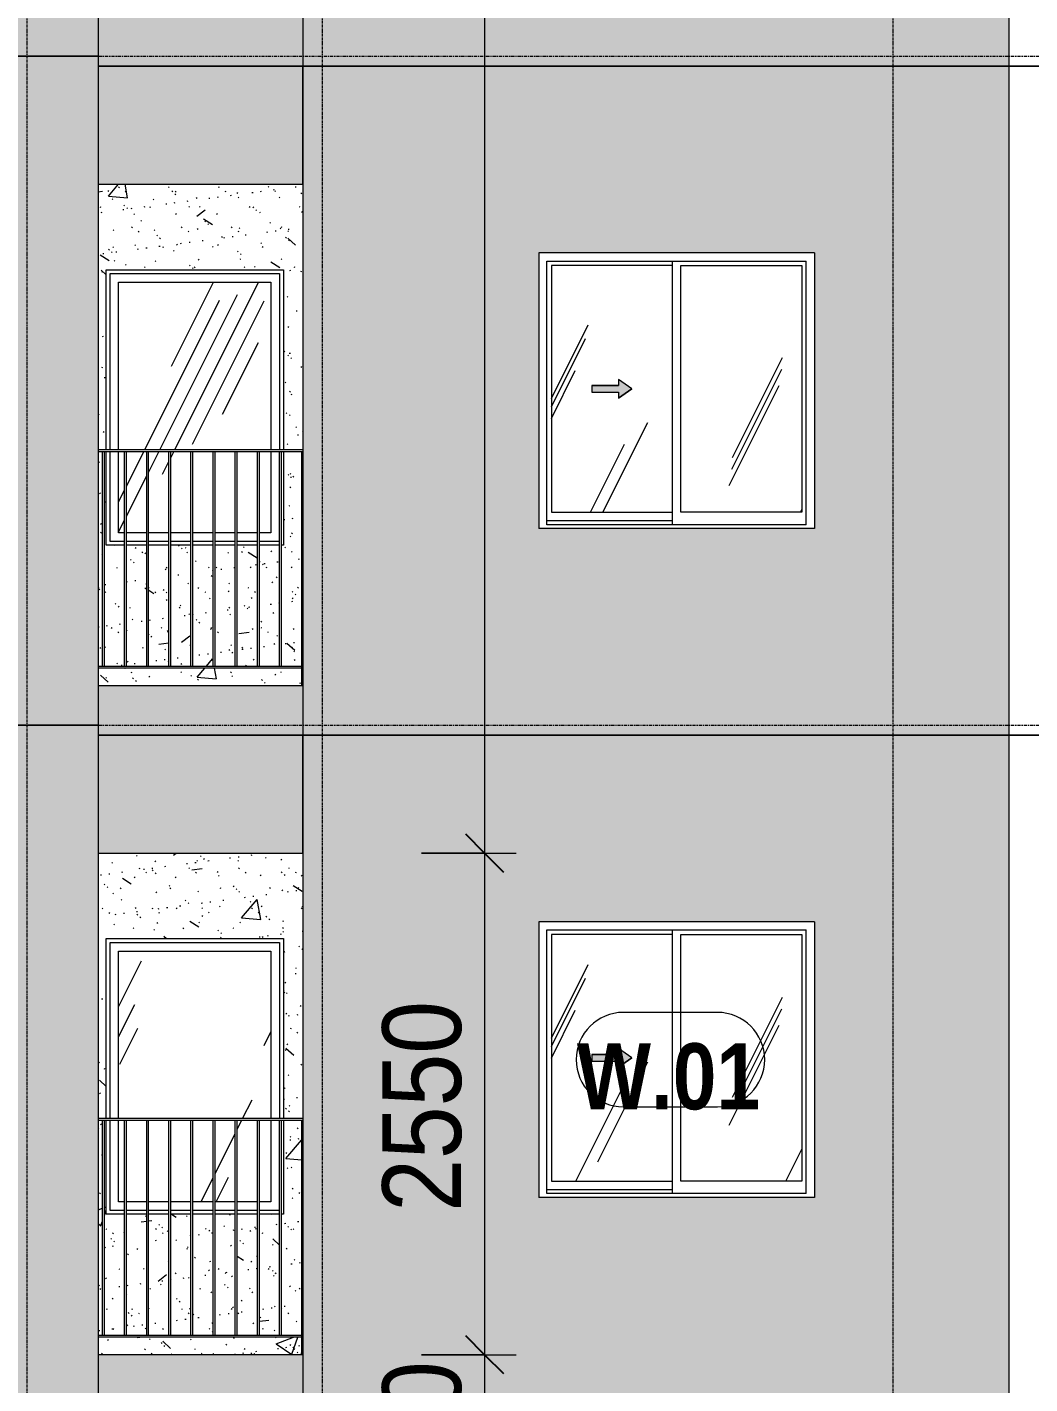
# Model space of a CAD drawing. Header units: millimetres. Extents: x -134153 to 99383, y -5233 to 35400.
# Drawn here: x 5959 to 11054, y 9052 to 15948 of the extents above; entities that cross this region are included whole.
import ezdxf

# ---------------------------------------------------------------- set-up
doc = ezdxf.new("R2010")
doc.units = ezdxf.units.MM
for name, pattern in [('1 NÉT CALL OUT', [6, 3, -3]), ('Centre', [31.75, 6.35, -4.7625, 15.875, -4.7625]), ('Grid Line', [22.225, 12.7, -3.175, 3.175, -3.175])]:
    doc.linetypes.add(name, pattern=pattern)
for name, color, linetype, lineweight in [('0-2', 250, 'Continuous', 5), ('A-ANNO-DIMS', 211, 'Continuous', 9), ('A-ANNO-DIMS-160', 211, 'Continuous', 9), ('A-DETL-GENF', 92, 'Continuous', 9), ('A-DETL-GENF-1', 92, '1 NÉT CALL OUT', 9), ('A-FLOR-HRAL-1', 253, 'Continuous', 9), ('A-FLOR-LEVL-2', 51, 'Centre', 9), ('A-GLAZ', 151, 'Continuous', 9), ('A-GLAZ-1', 253, 'Continuous', 9), ('A-GLAZ-2', 7, 'Continuous', 9), ('A-GLAZ-3', 7, '1 NÉT CALL OUT', 9), ('A-GLAZ-IDEN', 152, 'Continuous', 9), ('A-WALL', 113, 'Continuous', 9), ('A-WALL-PATT-1', 9, 'Continuous', 9), ('A-WALL-PATT-2', 111, 'Continuous', 5), ('I-WALL', 2, 'Continuous', 9), ('I-WALL-1', 7, 'Continuous', 9), ('S-GRID-1', 1, 'Grid Line', 9)]:
    doc.layers.add(name, color=color, linetype=linetype, lineweight=lineweight)
doc.styles.add('Arial_B_1', font='arialbd_0.ttf', dxfattribs={"width": 0.85, "height": 336})
doc.styles.add('UTM Avo', font='UTM Avo.ttf', dxfattribs={"width": 0.9, "height": 400})
doc.dimstyles.new('1_Dim_chi_tiet_2_5', dxfattribs={"dimscale": 304.8, "dimtxt": 399.720379, "dimasz": 0.629921, "dimexe": 0.524934, "dimexo": 0.0625, "dimgap": 0.052493, "dimtad": 1, "dimdec": 0, "dimrnd": 5, "dimzin": 0, "dimdsep": 46, "dimtxsty": 'UTM Avo', "dimblk1": 'OBLIQUE', "dimblk2": 'OBLIQUE', "dimsah": 1, "dimcen": 0.09, "dimdle": 0.524934, "dimazin": 0, "dimtfac": 1, "dimtdec": 4, "dimtix": 1, "dimtmove": 0, "dimatfit": 3, "dimfxl": 1.049869, "dimfxlon": 1, "dimtvp": 1, "dimtolj": 1, "dimtzin": 0, "dimarcsym": 2})
pattern_1 = [(50, (82572.6, 0), (1165.978, -102.01), [121.92, -1341.12]), (355, (82572.6, 0), (-225.554, 1222.763), [97.536, -1072.896]), (100.451, (82669.8, -8.5), (940.433, 1120.746), [103.616, -1139.776]), (46.184, (82572.6, 325.1), (1734.906, -269.074), [182.88, -2011.68]), (96.636, (82717.2, 302.7), (1519.38, 1583.536), [155.424, -1709.665]), (351.184, (82572.6, 325.1), (1519.39, 1583.52), [146.304, -1609.344]), (21, (82735.2, 243.8), (970.332, -654.498), [121.92, -1341.12]), (326, (82735.2, 243.8), (395.533, 1178.804), [97.536, -1072.896]), (71.451, (82816, 189.3), (1365.87, 524.296), [103.616, -1139.776]), (37.5, (82572.62, 0), (19.767, 541.1527), [53.645, -1006.246, 53.645, -1035.507, -1076.96]), (37.5, (82572.62, 0), (19.767, 541.1527), [-2149.043, 53.645, -1023.315]), (7.5, (82572.6, 0), (427.646, 641.156), [53.645, -567.334, 53.645, -981.862, -410.464]), (7.5, (82572.6, 0), (427.646, 641.156), [-1656.486, 53.645, -356.819]), (327.5, (82210.1, 0), (867.782, -36.665), [53.645, -352.755, 53.645, -1214.323, -1682.496]), (327.5, (82210.1, 0), (867.782, -36.665), [-1674.368, 53.645, -1628.85]), (317.5, (82047.56, 0), (948.028, 162.731), [53.645, -474.675, 53.645, -788.416, -1194.816]), (317.5, (82047.56, 0), (948.028, 162.731), [-1370.38, 53.645, -1141.17])]
pattern_2 = [(37.5, (82572.62, 0), (-5.1206, 156.61216), [5.364, -118.181, 5.364, -132.812, -132.08]), (37.5, (82572.62, 0), (-5.1206, 156.61216), [-261.722, 5.364, -126.716]), (7.5, (82572.62, 0), (143.847, 229.3842), [5.364, -61.285, 5.364, -105.989, -42.672]), (7.5, (82572.62, 0), (143.847, 229.3842), [-178.003, 5.364, -37.308]), (327.5, (82472.65, 0), (253.11758, 0.46008), [5.364, -35.276, 5.364, -140.94, -191.008]), (327.5, (82472.65, 0), (253.11758, 0.46008), [-186.944, 5.364, -185.644]), (317.5, (82472.65, 0), (244.3381, 71.3376), [5.364, -14.956, 5.364, -90.546, -109.728]), (317.5, (82472.65, 0), (244.3381, 71.3376), [-116.23, 5.364, -104.364])]
pattern_3 = [(63.435, (82775.8, 101.6), (-817.87, 2453.59), [1016, -609.6, 1016, -609.6, -1292.49]), (63.435, (82775.8, 101.6), (-817.87, 2453.59), [-3251.2, 406.4, -886.09]), (63.435, (82725, 152.4), (-817.87, 2453.59), [812.8, -1016, 609.6, -609.6, -1495.69]), (63.435, (82725, 152.4), (-817.87, 2453.59), [-3048, 711.2, -784.49]), (63.435, (82725, 304.8), (-817.87, 2453.59), [609.6, -1219.2, 406.4, -609.6, -1698.89]), (63.435, (82725, 304.8), (-817.87, 2453.59), [-2844.8, 914.4, -784.49]), (63.435, (82877.4, 152.4), (-817.87, 2453.59), [609.6, -1219.2, 508, -2206.89]), (63.435, (83029.8, 304.8), (-817.87, 2453.59), [304.8, -1524, 203.2, -2511.69]), (63.435, (82775.8, 558.8), (-817.87, 2453.59), [203.2, -1524, 203.2, -812.8, -1800.49]), (63.435, (82775.8, 558.8), (-817.87, 2453.59), [-2743.2, 508, -1292.49]), (63.435, (83690.2, 406.4), (-817.87, 2453.59), [1016, -1524, 1219.2, -804.81]), (63.435, (83690.2, 254), (-817.87, 2453.59), [1422.4, -1016, 1524, -601.61]), (63.435, (83791.8, 304.8), (-817.87, 2453.59), [1625.6, -812.8, 1219.2, -886.09]), (63.435, (83944.2, 457.2), (-817.87, 2453.59), [1016, -1422.4, 812.8, -1292.49]), (63.435, (83791.8, 762), (-817.87, 2453.59), [508, -2032, 609.6, -1394.09]), (63.435, (84096.6, 609.6), (-817.87, 2453.59), [406.4, -2032, 406.4, -1698.89])]
pattern_4 = [(63.435, (84482.24, 111.3), (-0.002, 1625.6), [567.96, -3066.99]), (63.435, (82856.64, 111.3), (-0.002, 1625.6), [567.96, -3066.99]), (63.435, (85260.4, 425.35), (-0.002, 1625.6), [567.96, -3066.99]), (63.435, (83634.8, 425.35), (-0.002, 1625.6), [567.96, -3066.99]), (63.435, (85142.64, 314.5), (-0.002, 1625.6), [567.96, -3066.99]), (63.435, (83517.04, 314.5), (-0.002, 1625.6), [567.96, -3066.99]), (63.435, (85022.6, 949.4), (-0.002, 1625.6), [276.055, -3358.896]), (63.435, (83397, 949.4), (-0.002, 1625.6), [276.055, -3358.896]), (63.435, (84944.06, 851.15), (-0.002, 1625.6), [567.96, -3066.99]), (63.435, (83318.46, 851.15), (-0.002, 1625.6), [567.96, -3066.99]), (63.435, (84957.9, 921.7), (-0.002, 1625.6), [567.96, -3066.99]), (63.435, (83332.3, 921.7), (-0.002, 1625.6), [567.96, -3066.99]), (63.435, (84302.1, 612.2), (-0.002, 1625.6), [567.96, -3066.99]), (63.435, (82676.5, 612.2), (-0.002, 1625.6), [567.96, -3066.99]), (63.435, (84315.9, 695.35), (-0.002, 1625.6), [567.96, -3066.99]), (63.435, (82690.3, 695.35), (-0.002, 1625.6), [567.96, -3066.99]), (63.435, (84319.65, 755.3), (-0.002, 1625.6), [567.96, -3066.99]), (63.435, (82694.05, 755.3), (-0.002, 1625.6), [567.96, -3066.99])]

# ---------------------------------------------------------------- blocks, each defined once
blk = doc.blocks.new('M_Fixed - 900 x 1400-V354-TKCS_MẶT ĐỨNG HƯỚNG NAM')
at = {"layer": 'A-GLAZ'}
h = blk.add_hatch(dxfattribs=at)
h.set_pattern_fill('FP_49', color=256, style=0, pattern_type=2)
h.set_pattern_definition(pattern_3)
h.paths.add_polyline_path([(45285.1, 13378), (45285.1, 13790), (45182.6, 13790), (45182.6, 13378)])
h.paths.add_polyline_path([(45295.1, 13378), (45397.6, 13378), (45397.6, 13790), (45295.1, 13790), (45295.1, 13755.5)])
h.paths.add_polyline_path([(45407.6, 13378), (45510.1, 13378), (45510.1, 13790), (45407.6, 13790), (45407.6, 13662)])
h.paths.add_polyline_path([(45520.1, 13378), (45622.6, 13378), (45622.6, 13790), (45520.1, 13790), (45520.1, 13549.5)])
h.paths.add_polyline_path([(45691.6, 13378), (45691.6, 13790), (45632.6, 13790), (45632.6, 13378), (45685.1, 13378)])
h.paths.add_polyline_path([(44947.6, 13378), (44947.6, 13790), (44917.6, 13790), (44917.6, 13378)])
h.paths.add_polyline_path([(44957.6, 13378), (45060.1, 13378), (45060.1, 13790), (44957.6, 13790), (44957.6, 13418)])
h.paths.add_polyline_path([(45070.1, 13378), (45172.6, 13378), (45172.6, 13790), (45070.1, 13790), (45070.1, 13530.5)])
h.paths.add_polyline_path([(45339.6, 13800), (45691.6, 13800), (45691.6, 14652), (44917.6, 14652), (44917.6, 13800), (45269.6, 13800)])
at = {"layer": 'A-GLAZ-2'}
for p, q in [((44873.6, 13800), (44873.6, 14696)), ((44873.6, 14696), (45735.6, 14696)), ((45735.6, 14696), (45735.6, 13800)), ((44917.6, 13800), (44917.6, 14652)), ((44917.6, 14652), (45691.6, 14652)), ((45691.6, 14652), (45691.6, 13800)), ((44873.6, 13334), (44873.6, 13790)), ((44917.6, 13378), (44917.6, 13790)), ((45691.6, 13790), (45691.6, 13378)), ((44947.6, 13334), (44873.6, 13334)), ((44947.6, 13378), (44917.6, 13378)), ((45060.1, 13378), (44957.6, 13378)), ((45060.1, 13334), (44957.6, 13334)), ((45172.6, 13378), (45070.1, 13378)), ((45172.6, 13334), (45070.1, 13334)), ((45285.1, 13378), (45182.6, 13378)), ((45285.1, 13334), (45182.6, 13334)), ((45397.6, 13378), (45295.1, 13378)), ((45397.6, 13334), (45295.1, 13334)), ((45510.1, 13378), (45407.6, 13378)), ((45510.1, 13334), (45407.6, 13334)), ((45622.6, 13378), (45520.1, 13378)), ((45622.6, 13334), (45520.1, 13334)), ((45691.6, 13378), (45632.6, 13378)), ((45735.1, 13334), (45632.6, 13334))]:
    blk.add_line(p, q, dxfattribs=at)
blk = doc.blocks.new('Railing - 10mm-901206-TKCS_MẶT ĐỨNG HƯỚNG NAM')
at = {"layer": 'A-FLOR-HRAL-1'}
for p, q in [((106960.064287, 5900), (106960.064287, 6990)), ((106970.064287, 5900), (106970.064287, 6990))]:
    blk.add_line(p, q, dxfattribs=at)
blk = doc.blocks.new('Railing - 50 x 10mm-V265-TKCS_MẶT ĐỨNG HƯỚNG NAM')
at = {"layer": 'A-FLOR-HRAL-1'}
for p in [(98652.564287, 6990), (98657.564287, 5800)]:
    blk.add_line(p, (98657.564287, 6990), dxfattribs=at)
blk = doc.blocks.new('Railing - Railing-1000870-TKCS_MẶT ĐỨNG HƯỚNG NAM')
at = {"layer": 'A-FLOR-HRAL-1'}
for p, q in [((44812.6, 12700), (45852.6, 12700)), ((45852.6, 12690), (44812.6, 12690))]:
    blk.add_line(p, q, dxfattribs=at)
at = {"extrusion": (0, 0, -1), "zscale": -1}
for name, p in [('Railing - 10mm-901206-TKCS_MẶT ĐỨNG HƯỚNG NAM', (-151805.1, 6800)), ('Railing - 10mm-901206-TKCS_MẶT ĐỨNG HƯỚNG NAM', (-151917.6, 6800)), ('Railing - 10mm-901206-TKCS_MẶT ĐỨNG HƯỚNG NAM', (-152030.1, 6800)), ('Railing - 10mm-901206-TKCS_MẶT ĐỨNG HƯỚNG NAM', (-152142.6, 6800)), ('Railing - 10mm-901206-TKCS_MẶT ĐỨNG HƯỚNG NAM', (-152255.1, 6800)), ('Railing - 10mm-901206-TKCS_MẶT ĐỨNG HƯỚNG NAM', (-152367.6, 6800)), ('Railing - 10mm-901206-TKCS_MẶT ĐỨNG HƯỚNG NAM', (-152480.1, 6800)), ('Railing - 10mm-901206-TKCS_MẶT ĐỨNG HƯỚNG NAM', (-152592.6, 6800)), ('Railing - 10mm-901206-TKCS_MẶT ĐỨNG HƯỚNG NAM', (-152705.1, 6800)), ('Railing - 50 x 10mm-V265-TKCS_MẶT ĐỨNG HƯỚNG NAM', (-144505.1, 6800))]:
    blk.add_blockref(name, p, dxfattribs=at)
blk = doc.blocks.new('Top Rail Type - Top Rail_Internal_-1000871-TKCS_MẶT ĐỨNG HƯỚNG NAM')
at = {"layer": 'A-FLOR-HRAL-1'}
for p, q in [((45852.564287, 13800), (44812.564287, 13800)), ((45852.564287, 13790), (44812.564287, 13790))]:
    blk.add_line(p, q, dxfattribs=at)
blk = doc.blocks.new('NCV_TKTC_TANG 3 - 4_rvt-3-TKCS_MẶT ĐỨNG HƯỚNG NAM')
at = {"layer": 'A-WALL-PATT-1'}
h = blk.add_hatch(dxfattribs=at)
h.set_pattern_fill('FP_31', color=256, style=0, pattern_type=2)
h.set_pattern_definition(pattern_1)
h.paths.add_polyline_path([(45847.6, 12600), (45847.6, 12690), (44812.6, 12690), (44812.6, 12600), (45685.1, 12600)])
h.paths.add_polyline_path([(45510.1, 12700), (45510.1, 13315), (45407.6, 13315), (45407.6, 12700)])
h.paths.add_polyline_path([(45520.1, 12700), (45622.6, 12700), (45622.6, 13315), (45520.1, 13315), (45520.1, 13129.2)])
h.paths.add_polyline_path([(45632.6, 12700), (45735.1, 12700), (45735.1, 13315), (45632.6, 13315), (45632.6, 13138.6)])
h.paths.add_polyline_path([(45397.6, 12700), (45397.6, 13315), (45295.1, 13315), (45295.1, 12700)])
h.paths.add_polyline_path([(45285.1, 12700), (45285.1, 13315), (45182.6, 13315), (45182.6, 12700)])
h.paths.add_polyline_path([(45060.1, 12700), (45060.1, 13315), (44957.6, 13315), (44957.6, 12700), (44978.2, 12700)])
h.paths.add_polyline_path([(44812.6, 12700), (44835.1, 12700), (44835.1, 13790), (44812.6, 13790), (44812.6, 13125.7)])
h.paths.add_polyline_path([(44845.1, 12700), (44947.6, 12700), (44947.6, 13315), (44854.6, 13315), (44854.6, 13790), (44845.1, 13790), (44845.1, 13138.6)])
h.paths.add_polyline_path([(45745.1, 12700), (45847.6, 12700), (45847.6, 13790), (45754.6, 13790), (45754.6, 13315), (45745.1, 13315), (45745.1, 13138.6)])
h.paths.add_polyline_path([(45172.6, 12700), (45172.6, 13315), (45070.1, 13315), (45070.1, 12700)])
h.paths.add_polyline_path([(45847.6, 13800), (45852.6, 13800), (45852.6, 15149.3), (44812.6, 15149.3), (44812.6, 13800), (44854.6, 13800), (44854.6, 14715), (45754.6, 14715), (45754.6, 13800)])
h = blk.add_hatch(dxfattribs=at)
h.set_pattern_fill('FP_32', color=256, style=0, pattern_type=2)
h.set_pattern_definition(pattern_2)
h.paths.add_polyline_path([(45847.6, 12600), (45847.6, 12690), (44812.6, 12690), (44812.6, 12600), (45685.1, 12600)])
h.paths.add_polyline_path([(45510.1, 12700), (45510.1, 13315), (45407.6, 13315), (45407.6, 12700)])
h.paths.add_polyline_path([(45520.1, 12700), (45622.6, 12700), (45622.6, 13315), (45520.1, 13315), (45520.1, 13129.2)])
h.paths.add_polyline_path([(45632.6, 12700), (45735.1, 12700), (45735.1, 13315), (45632.6, 13315), (45632.6, 13138.6)])
h.paths.add_polyline_path([(45397.6, 12700), (45397.6, 13315), (45295.1, 13315), (45295.1, 12700)])
h.paths.add_polyline_path([(45285.1, 12700), (45285.1, 13315), (45182.6, 13315), (45182.6, 12700)])
h.paths.add_polyline_path([(45060.1, 12700), (45060.1, 13315), (44957.6, 13315), (44957.6, 12700), (44978.2, 12700)])
h.paths.add_polyline_path([(44812.6, 12700), (44835.1, 12700), (44835.1, 13790), (44812.6, 13790), (44812.6, 13125.7)])
h.paths.add_polyline_path([(44845.1, 12700), (44947.6, 12700), (44947.6, 13315), (44854.6, 13315), (44854.6, 13790), (44845.1, 13790), (44845.1, 13138.6)])
h.paths.add_polyline_path([(45745.1, 12700), (45847.6, 12700), (45847.6, 13790), (45754.6, 13790), (45754.6, 13315), (45745.1, 13315), (45745.1, 13138.6)])
h.paths.add_polyline_path([(45172.6, 12700), (45172.6, 13315), (45070.1, 13315), (45070.1, 12700)])
h.paths.add_polyline_path([(45847.6, 13800), (45852.6, 13800), (45852.6, 15149.3), (44812.6, 15149.3), (44812.6, 13800), (44854.6, 13800), (44854.6, 14715), (45754.6, 14715), (45754.6, 13800)])
at = {"layer": 'I-WALL-1'}
for p, q in [((44854.6, 13800), (44854.6, 14715)), ((44854.6, 14715), (45754.6, 14715)), ((45754.6, 14715), (45754.6, 13800)), ((44854.6, 13315), (44854.6, 13790)), ((45754.6, 13790), (45754.6, 13315)), ((44947.6, 13315), (44854.6, 13315)), ((45060.1, 13315), (44957.6, 13315)), ((45172.6, 13315), (45070.1, 13315)), ((45285.1, 13315), (45182.6, 13315)), ((45397.6, 13315), (45295.1, 13315)), ((45510.1, 13315), (45407.6, 13315)), ((45622.6, 13315), (45520.1, 13315)), ((45735.1, 13315), (45632.6, 13315)), ((45754.6, 13315), (45745.1, 13315))]:
    blk.add_line(p, q, dxfattribs=at)
at = {"layer": 'A-FLOR-HRAL-1'}
for name in ['Top Rail Type - Top Rail_Internal_-1000871-TKCS_MẶT ĐỨNG HƯỚNG NAM', 'Railing - Railing-1000870-TKCS_MẶT ĐỨNG HƯỚNG NAM']:
    blk.add_blockref(name, (0, 0), dxfattribs=at)
at = {"layer": 'A-GLAZ-1'}
blk.add_blockref('M_Fixed - 900 x 1400-V354-TKCS_MẶT ĐỨNG HƯỚNG NAM', (0, 0), dxfattribs=at)
blk = doc.blocks.new('M_Fixed - 900 x 1400-V379-TKCS_MẶT ĐỨNG HƯỚNG NAM')
at = {"layer": 'A-GLAZ'}
h = blk.add_hatch(dxfattribs=at)
h.set_pattern_fill('FP_49', color=256, style=0, pattern_type=2)
h.set_pattern_definition(pattern_3)
h.paths.add_polyline_path([(45285.1, 9978), (45285.1, 10390), (45182.6, 10390), (45182.6, 9978)])
h.paths.add_polyline_path([(45295.1, 9978), (45397.6, 9978), (45397.6, 10390), (45295.1, 10390), (45295.1, 10355.5)])
h.paths.add_polyline_path([(45407.6, 9978), (45510.1, 9978), (45510.1, 10390), (45407.6, 10390), (45407.6, 10262)])
h.paths.add_polyline_path([(45520.1, 9978), (45622.6, 9978), (45622.6, 10390), (45520.1, 10390), (45520.1, 10149.5)])
h.paths.add_polyline_path([(45691.6, 9978), (45691.6, 10390), (45632.6, 10390), (45632.6, 9978), (45685.1, 9978)])
h.paths.add_polyline_path([(44947.6, 9978), (44947.6, 10390), (44917.6, 10390), (44917.6, 9978)])
h.paths.add_polyline_path([(44957.6, 9978), (45060.1, 9978), (45060.1, 10390), (44957.6, 10390), (44957.6, 10018)])
h.paths.add_polyline_path([(45070.1, 9978), (45172.6, 9978), (45172.6, 10390), (45070.1, 10390), (45070.1, 10130.5)])
h.paths.add_polyline_path([(45339.6, 10400), (45691.6, 10400), (45691.6, 11252), (44917.6, 11252), (44917.6, 10400), (45269.6, 10400)])
at = {"layer": 'A-GLAZ-2'}
for p, q in [((44873.6, 10400), (44873.6, 11296)), ((44873.6, 11296), (45735.6, 11296)), ((44917.6, 10400), (44917.6, 11252)), ((44917.6, 11252), (45691.6, 11252)), ((45691.6, 11252), (45691.6, 10400)), ((45735.6, 11296), (45735.6, 10400)), ((44873.6, 9934), (44873.6, 10390)), ((44917.6, 9978), (44917.6, 10390)), ((45691.6, 10390), (45691.6, 9978)), ((44947.6, 9934), (44873.6, 9934)), ((44947.6, 9978), (44917.6, 9978)), ((45060.1, 9978), (44957.6, 9978)), ((45060.1, 9934), (44957.6, 9934)), ((45172.6, 9978), (45070.1, 9978)), ((45172.6, 9934), (45070.1, 9934)), ((45285.1, 9978), (45182.6, 9978)), ((45285.1, 9934), (45182.6, 9934)), ((45397.6, 9978), (45295.1, 9978)), ((45397.6, 9934), (45295.1, 9934)), ((45510.1, 9978), (45407.6, 9978)), ((45510.1, 9934), (45407.6, 9934)), ((45622.6, 9978), (45520.1, 9978)), ((45622.6, 9934), (45520.1, 9934)), ((45691.6, 9978), (45632.6, 9978)), ((45735.1, 9934), (45632.6, 9934))]:
    blk.add_line(p, q, dxfattribs=at)
blk = doc.blocks.new('NCV_TKTC_TANG 3 - 4_rvt-4-TKCS_MẶT ĐỨNG HƯỚNG NAM')
at = {"layer": 'A-WALL-PATT-1'}
h = blk.add_hatch(dxfattribs=at)
h.set_pattern_fill('FP_31', color=256, style=0, pattern_type=2)
h.set_pattern_definition(pattern_1)
h.paths.add_polyline_path([(44812.6, 9200), (45847.6, 9200), (45847.6, 9290), (44812.6, 9290)])
h.paths.add_polyline_path([(45510.1, 9300), (45510.1, 9915), (45407.6, 9915), (45407.6, 9300)])
h.paths.add_polyline_path([(45520.1, 9300), (45622.6, 9300), (45622.6, 9915), (45520.1, 9915), (45520.1, 9729.2)])
h.paths.add_polyline_path([(45632.6, 9300), (45735.1, 9300), (45735.1, 9915), (45632.6, 9915), (45632.6, 9818.3)])
h.paths.add_polyline_path([(45182.6, 9300), (45285.1, 9300), (45285.1, 9915), (45182.6, 9915), (45182.6, 9461.9)])
h.paths.add_polyline_path([(45397.6, 9300), (45397.6, 9915), (45295.1, 9915), (45295.1, 9300)])
h.paths.add_polyline_path([(45070.1, 9300), (45172.6, 9300), (45172.6, 9915), (45070.1, 9915), (45070.1, 9372.8)])
h.paths.add_polyline_path([(44812.6, 9300), (44835.1, 9300), (44835.1, 10390), (44812.6, 10390), (44812.6, 9725.7)])
h.paths.add_polyline_path([(44845.1, 9300), (44947.6, 9300), (44947.6, 9915), (44854.6, 9915), (44854.6, 10390), (44845.1, 10390), (44845.1, 9825.9)])
h.paths.add_polyline_path([(44957.6, 9300), (45060.1, 9300), (45060.1, 9915), (44957.6, 9915), (44957.6, 9825.9)])
h.paths.add_polyline_path([(45847.6, 9300), (45847.6, 10390), (45754.6, 10390), (45754.6, 9915), (45745.1, 9915), (45745.1, 9300)])
h.paths.add_polyline_path([(44854.6, 10400), (44854.6, 11315), (45754.6, 11315), (45754.6, 10400), (45852.6, 10400), (45852.6, 11749.3), (44812.6, 11749.3), (44812.6, 10400)])
h = blk.add_hatch(dxfattribs=at)
h.set_pattern_fill('FP_32', color=256, style=0, pattern_type=2)
h.set_pattern_definition(pattern_2)
h.paths.add_polyline_path([(44812.6, 9200), (45847.6, 9200), (45847.6, 9290), (44812.6, 9290)])
h.paths.add_polyline_path([(45510.1, 9300), (45510.1, 9915), (45407.6, 9915), (45407.6, 9300)])
h.paths.add_polyline_path([(45520.1, 9300), (45622.6, 9300), (45622.6, 9915), (45520.1, 9915), (45520.1, 9729.2)])
h.paths.add_polyline_path([(45632.6, 9300), (45735.1, 9300), (45735.1, 9915), (45632.6, 9915), (45632.6, 9818.3)])
h.paths.add_polyline_path([(45182.6, 9300), (45285.1, 9300), (45285.1, 9915), (45182.6, 9915), (45182.6, 9461.9)])
h.paths.add_polyline_path([(45397.6, 9300), (45397.6, 9915), (45295.1, 9915), (45295.1, 9300)])
h.paths.add_polyline_path([(45070.1, 9300), (45172.6, 9300), (45172.6, 9915), (45070.1, 9915), (45070.1, 9372.8)])
h.paths.add_polyline_path([(44812.6, 9300), (44835.1, 9300), (44835.1, 10390), (44812.6, 10390), (44812.6, 9725.7)])
h.paths.add_polyline_path([(44845.1, 9300), (44947.6, 9300), (44947.6, 9915), (44854.6, 9915), (44854.6, 10390), (44845.1, 10390), (44845.1, 9825.9)])
h.paths.add_polyline_path([(44957.6, 9300), (45060.1, 9300), (45060.1, 9915), (44957.6, 9915), (44957.6, 9825.9)])
h.paths.add_polyline_path([(45847.6, 9300), (45847.6, 10390), (45754.6, 10390), (45754.6, 9915), (45745.1, 9915), (45745.1, 9300)])
h.paths.add_polyline_path([(44854.6, 10400), (44854.6, 11315), (45754.6, 11315), (45754.6, 10400), (45852.6, 10400), (45852.6, 11749.3), (44812.6, 11749.3), (44812.6, 10400)])
at = {"layer": 'I-WALL-1'}
for p, q in [((44854.6, 10400), (44854.6, 11315)), ((44854.6, 11315), (45754.6, 11315)), ((45754.6, 11315), (45754.6, 10400)), ((44854.6, 9915), (44854.6, 10390)), ((45754.6, 10390), (45754.6, 9915)), ((44947.6, 9915), (44854.6, 9915)), ((45060.1, 9915), (44957.6, 9915)), ((45172.6, 9915), (45070.1, 9915)), ((45285.1, 9915), (45182.6, 9915)), ((45397.6, 9915), (45295.1, 9915)), ((45510.1, 9915), (45407.6, 9915)), ((45622.6, 9915), (45520.1, 9915)), ((45735.1, 9915), (45632.6, 9915)), ((45754.6, 9915), (45745.1, 9915))]:
    blk.add_line(p, q, dxfattribs=at)
at = {"layer": 'A-FLOR-HRAL-1'}
for name in ['Top Rail Type - Top Rail_Internal_-1000871-TKCS_MẶT ĐỨNG HƯỚNG NAM', 'Railing - Railing-1000870-TKCS_MẶT ĐỨNG HƯỚNG NAM']:
    blk.add_blockref(name, (0, -3400), dxfattribs=at)
at = {"layer": 'A-GLAZ-1'}
blk.add_blockref('M_Fixed - 900 x 1400-V379-TKCS_MẶT ĐỨNG HƯỚNG NAM', (0, 0), dxfattribs=at)
blk = doc.blocks.new('1_FAMILY RVT - W01-WxH 1400x1400xmm-V245-TKCS_MẶT ĐỨNG HƯỚNG NAM')
at = {"layer": 'A-DETL-GENF-1'}
blk.add_hatch(color=256, dxfattribs=at).paths.add_polyline_path([(47457.1, 10662.1), (47524.8, 10709.5), (47457.1, 10757), (47457.1, 10726.5), (47321.6, 10726.5), (47321.6, 10692.6), (47457.1, 10692.6)])
at = {"layer": 'A-GLAZ'}
h = blk.add_hatch(dxfattribs=at)
h.set_pattern_fill('FP_30', color=256, style=0, pattern_type=2)
h.set_pattern_definition(pattern_4)
h.paths.add_polyline_path([(47116.1, 10082.6), (47730.3, 10082.6), (47730.3, 11336.5), (47116.1, 11336.5), (47116.1, 10696.8)])
h.paths.add_polyline_path([(47457.1, 10662.1), (47457.1, 10692.6), (47321.6, 10692.6), (47321.6, 10726.5), (47457.1, 10726.5), (47457.1, 10757), (47524.8, 10709.5), (47500.6, 10692.6)])
h = blk.add_hatch(dxfattribs=at)
h.set_pattern_fill('FP_30', color=256, style=0, pattern_type=2)
h.set_pattern_definition(pattern_4)
h.paths.add_polyline_path([(48389.1, 10082.6), (48389.1, 11336.5), (47774.8, 11336.5), (47774.8, 10082.6)])
at = {"layer": 'A-DETL-GENF'}
for p, q in [((47321.6, 10726.5), (47321.6, 10692.6)), ((47321.6, 10726.5), (47457.1, 10726.5)), ((47457.1, 10726.5), (47321.6, 10726.5)), ((47321.6, 10726.5), (47321.6, 10692.6)), ((47321.6, 10692.6), (47457.1, 10692.6)), ((47321.6, 10692.6), (47457.1, 10692.6)), ((47457.1, 10757), (47457.1, 10726.5)), ((47524.8, 10709.5), (47457.1, 10757)), ((47524.8, 10709.5), (47457.1, 10757)), ((47457.1, 10757), (47457.1, 10726.5)), ((47524.8, 10709.5), (47457.1, 10662.1)), ((47457.1, 10662.1), (47524.8, 10709.5)), ((47457.1, 10692.6), (47457.1, 10662.1)), ((47457.1, 10692.6), (47457.1, 10662.1))]:
    blk.add_line(p, q, dxfattribs=at)
at = {"layer": 'A-GLAZ'}
for p, q in [((48452.6, 11400), (47052.6, 11400)), ((47052.6, 11400), (47052.6, 10000)), ((48452.6, 11400), (48452.6, 10000)), ((47093.5, 11359.1), (48411.6, 11359.1)), ((47093.5, 10019), (47093.5, 11359.1)), ((47116.1, 11336.5), (47116.1, 10082.6)), ((47730.3, 11336.5), (47116.1, 11336.5)), ((47730.3, 11359.1), (47730.3, 10019)), ((47774.8, 10082.6), (47774.8, 11336.5)), ((47774.8, 11336.5), (48389.1, 11336.5)), ((48389.1, 11336.5), (48389.1, 10082.6)), ((48411.6, 10019), (48411.6, 11359.1)), ((47116.1, 10082.6), (47730.3, 10082.6)), ((48389.1, 10082.6), (47774.8, 10082.6)), ((48452.6, 10000), (47052.6, 10000)), ((47730.3, 10038.1), (47093.5, 10038.1)), ((47730.3, 10038.1), (47093.5, 10038.1)), ((48411.6, 10019), (47093.5, 10019))]:
    blk.add_line(p, q, dxfattribs=at)
blk = doc.blocks.new('1_FAMILY RVT - W01-WxH 1400x1400xmm-V381-TKCS_MẶT ĐỨNG HƯỚNG NAM')
at = {"layer": 'A-DETL-GENF-1'}
blk.add_hatch(color=256, dxfattribs=at).paths.add_polyline_path([(47457.1, 14062.1), (47524.8, 14109.5), (47457.1, 14157), (47457.1, 14126.5), (47321.6, 14126.5), (47321.6, 14092.6), (47457.1, 14092.6)])
at = {"layer": 'A-GLAZ'}
h = blk.add_hatch(dxfattribs=at)
h.set_pattern_fill('FP_30', color=256, style=0, pattern_type=2)
h.set_pattern_definition(pattern_4)
h.paths.add_polyline_path([(47116.1, 13482.6), (47730.3, 13482.6), (47730.3, 14736.5), (47116.1, 14736.5), (47116.1, 14096.8)])
h.paths.add_polyline_path([(47457.1, 14062.1), (47457.1, 14092.6), (47321.6, 14092.6), (47321.6, 14126.5), (47457.1, 14126.5), (47457.1, 14157), (47524.8, 14109.5), (47500.6, 14092.6)])
h = blk.add_hatch(dxfattribs=at)
h.set_pattern_fill('FP_30', color=256, style=0, pattern_type=2)
h.set_pattern_definition(pattern_4)
h.paths.add_polyline_path([(48389.1, 13482.6), (48389.1, 14736.5), (47774.8, 14736.5), (47774.8, 13482.6)])
at = {"layer": 'A-DETL-GENF'}
for p, q in [((47457.1, 14157), (47457.1, 14126.5)), ((47524.8, 14109.5), (47457.1, 14157)), ((47524.8, 14109.5), (47457.1, 14157)), ((47457.1, 14157), (47457.1, 14126.5)), ((47321.6, 14126.5), (47321.6, 14092.6)), ((47321.6, 14126.5), (47457.1, 14126.5)), ((47457.1, 14126.5), (47321.6, 14126.5)), ((47321.6, 14126.5), (47321.6, 14092.6)), ((47321.6, 14092.6), (47457.1, 14092.6)), ((47321.6, 14092.6), (47457.1, 14092.6)), ((47524.8, 14109.5), (47457.1, 14062.1)), ((47457.1, 14062.1), (47524.8, 14109.5)), ((47457.1, 14092.6), (47457.1, 14062.1)), ((47457.1, 14092.6), (47457.1, 14062.1))]:
    blk.add_line(p, q, dxfattribs=at)
at = {"layer": 'A-GLAZ'}
for p, q in [((48452.6, 14800), (47052.6, 14800)), ((47052.6, 14800), (47052.6, 13400)), ((47093.5, 14759.1), (48411.6, 14759.1)), ((47093.5, 13419), (47093.5, 14759.1)), ((47730.3, 14759.1), (47730.3, 13419)), ((48411.6, 13419), (48411.6, 14759.1)), ((48452.6, 14800), (48452.6, 13400)), ((47116.1, 14736.5), (47116.1, 13482.6)), ((47730.3, 14736.5), (47116.1, 14736.5)), ((47774.8, 13482.6), (47774.8, 14736.5)), ((47774.8, 14736.5), (48389.1, 14736.5)), ((48389.1, 14736.5), (48389.1, 13482.6)), ((47116.1, 13482.6), (47730.3, 13482.6)), ((48389.1, 13482.6), (47774.8, 13482.6)), ((48452.6, 13400), (47052.6, 13400)), ((47730.3, 13438.1), (47093.5, 13438.1)), ((47730.3, 13438.1), (47093.5, 13438.1)), ((48411.6, 13419), (47093.5, 13419))]:
    blk.add_line(p, q, dxfattribs=at)
blk = doc.blocks.new('SSA-WINDOW TAG - 10-2062020-TKCS_MẶT ĐỨNG HƯỚNG NAM')
at = {"layer": 'A-GLAZ-IDEN'}
for p, q in [((43760.064287, 11140), (43282.564287, 11140)), ((43282.564287, 10660), (43760.064287, 10660))]:
    blk.add_line(p, q, dxfattribs=at)
for centre, start, end in [((43282.564287, 10900), 90, 270), ((43760.064287, 10900), 270, 90)]:
    blk.add_arc(centre, 240, start, end, dxfattribs=at)
blk = doc.blocks.new('DIMBLOCK105-TKCS_MẶT ĐỨNG HƯỚNG NAM')
at = {"layer": 'A-ANNO-DIMS-160', "lineweight": 25}
for p, q in [((8283.1, 29400), (8187.1, 29496)), ((8283.1, 29400), (8379.1, 29304)), ((8283.1, 11749.3), (8187.1, 11845.3)), ((8283.1, 11749.3), (8379.1, 11653.3))]:
    blk.add_line(p, q, dxfattribs=at)
at = {"layer": 'A-ANNO-DIMS-160'}
for p, q in [((8603.1, 29400), (8123.1, 29400)), ((8283.1, 29400), (8283.1, 11749.3)), ((8283.1, 29400), (8603.1, 29400)), ((7963.1, 11749.3), (8443.1, 11749.3)), ((8283.1, 11749.3), (7963.1, 11749.3))]:
    blk.add_line(p, q, dxfattribs=at)
at = {"layer": 'A-ANNO-DIMS-160', "color": 0, "insert": (7763.5, 19890), "char_height": 400, "width": 1643.295, "attachment_point": 1, "rotation": 90, "line_spacing_factor": 1.110334, "style": 'UTM Avo'}
blk.add_mtext('17650', dxfattribs=at)
blk = doc.blocks.new('_Oblique')
at = {"color": 0, "linetype": 'ByBlock', "lineweight": -2}
blk.add_line((-0.5, -0.5), (0.5, 0.5), dxfattribs=at)
blk = doc.blocks.new('DIMBLOCK106-TKCS_MẶT ĐỨNG HƯỚNG NAM')
at = {"layer": 'A-ANNO-DIMS-160', "lineweight": 25}
for p, q in [((8283.1, 11749.3), (8187.1, 11845.3)), ((8283.1, 11749.3), (8379.1, 11653.3)), ((8283.1, 9200), (8187.1, 9296)), ((8283.1, 9200), (8379.1, 9104))]:
    blk.add_line(p, q, dxfattribs=at)
at = {"layer": 'A-ANNO-DIMS-160'}
for p, q in [((7963.1, 11749.3), (8443.1, 11749.3)), ((8283.1, 11749.3), (7963.1, 11749.3)), ((8283.1, 11749.3), (8283.1, 9200)), ((7963.1, 9200), (8443.1, 9200)), ((8283.1, 9200), (7963.1, 9200))]:
    blk.add_line(p, q, dxfattribs=at)
at = {"layer": 'A-ANNO-DIMS-160', "color": 0, "insert": (7763.5, 9926.9), "char_height": 400, "width": 1314.636, "attachment_point": 1, "rotation": 90, "line_spacing_factor": 1.110334, "style": 'UTM Avo'}
blk.add_mtext('2550', dxfattribs=at)
blk = doc.blocks.new('DIMBLOCK107-TKCS_MẶT ĐỨNG HƯỚNG NAM')
at = {"layer": 'A-ANNO-DIMS-160', "lineweight": 25}
for p, q in [((8283.1, 9200), (8187.1, 9296)), ((8283.1, 9200), (8379.1, 9104)), ((8283.1, 8349.3), (8187.1, 8445.3)), ((8283.1, 8349.3), (8379.1, 8253.3))]:
    blk.add_line(p, q, dxfattribs=at)
at = {"layer": 'A-ANNO-DIMS-160'}
for p, q in [((7963.1, 9200), (8443.1, 9200)), ((8283.1, 9200), (7963.1, 9200)), ((8283.1, 9200), (8283.1, 8349.3)), ((7963.1, 8349.3), (8443.1, 8349.3)), ((8283.1, 8349.3), (7963.1, 8349.3))]:
    blk.add_line(p, q, dxfattribs=at)
at = {"layer": 'A-ANNO-DIMS-160', "color": 0, "insert": (7763.5, 8363.8), "char_height": 400, "width": 985.977, "attachment_point": 1, "rotation": 90, "line_spacing_factor": 1.110334, "style": 'UTM Avo'}
blk.add_mtext('850', dxfattribs=at)

msp = doc.modelspace()

# ---------------------------------------------------------------- hatches: boundary and pattern name
at = {"layer": 'A-WALL-PATT-2'}
h = msp.add_hatch(color=256, dxfattribs=at)
h.paths.add_polyline_path([(4018.2, 15800), (6308.9, 15800), (6308.9, 19200), (-4841.1, 19200), (-4841.1, 15800)])
h.paths.add_polyline_path([(5604.8, 17000), (4358.9, 17000), (4358.9, 18400), (5758.9, 18400), (5758.9, 17000), (5717.9, 17000)])
for points in [[(6308.9, 15800), (6318.9, 15800), (6318.9, 19200), (6308.9, 19200), (6308.9, 16451.2)], [(7191.4, 15750), (7358.9, 15750), (7358.9, 16000), (6318.9, 16000), (6318.9, 15750), (6390.1, 15750)], [(6308.9, 12400), (6318.9, 12400), (6318.9, 15800), (6308.9, 15800), (6308.9, 13138.6)], [(7358.9, 15149.3), (7358.9, 15750), (6318.9, 15750), (6318.9, 15149.3), (7191.4, 15149.3)], [(7191.4, 12350), (7358.9, 12350), (7358.9, 12600), (6318.9, 12600), (6318.9, 12350), (6390.1, 12350)], [(6308.9, 9000), (6318.9, 9000), (6318.9, 12400), (6308.9, 12400), (6308.9, 9825.9)], [(7358.9, 11749.3), (7358.9, 12350), (6318.9, 12350), (6318.9, 11749.3), (7191.4, 11749.3)], [(7191.4, 8950), (7358.9, 8950), (7358.9, 9200), (6318.9, 9200), (6318.9, 8950), (6390.1, 8950)]]:
    msp.add_hatch(color=256, dxfattribs=at).paths.add_polyline_path(points)
h = msp.add_hatch(color=256, dxfattribs=at)
h.paths.add_polyline_path([(8778, 15750), (10948.9, 15750), (10948.9, 19150), (7358.9, 19150), (7358.9, 15750)])
h.paths.add_polyline_path([(8558.9, 16800), (8558.9, 18200), (9958.9, 18200), (9958.9, 16800), (8599.8, 16800)])
h = msp.add_hatch(color=256, dxfattribs=at)
h.paths.add_polyline_path([(-4841.1, 12400), (6308.9, 12400), (6308.9, 15800), (-4841.1, 15800), (-4841.1, 15750)])
h.paths.add_polyline_path([(5717.9, 13600), (4358.9, 13600), (4358.9, 15000), (5758.9, 15000), (5758.9, 13600)])
h = msp.add_hatch(color=256, dxfattribs=at)
h.paths.add_polyline_path([(8778, 12350), (10948.9, 12350), (10948.9, 15750), (7358.9, 15750), (7358.9, 12350)])
h.paths.add_polyline_path([(8778, 13400), (8558.9, 13400), (8558.9, 14800), (9958.9, 14800), (9958.9, 13400), (9917.9, 13400)])
h = msp.add_hatch(color=256, dxfattribs=at)
h.paths.add_polyline_path([(4018.2, 9000), (6308.9, 9000), (6308.9, 12400), (-4841.1, 12400), (-4841.1, 9000)])
h.paths.add_polyline_path([(4399.8, 10200), (4358.9, 10200), (4358.9, 11600), (5758.9, 11600), (5758.9, 10200), (5604.8, 10200)])
h = msp.add_hatch(color=256, dxfattribs=at)
h.paths.add_polyline_path([(8778, 8950), (10948.9, 8950), (10948.9, 12350), (7358.9, 12350), (7358.9, 8950)])
h.paths.add_polyline_path([(9917.9, 10000), (8558.9, 10000), (8558.9, 11400), (9958.9, 11400), (9958.9, 10000)])

# ---------------------------------------------------------------- linework, layer by layer
at = {"layer": 'A-FLOR-LEVL-2'}
for p, q in [((-12769.4, 15800), (95658.9, 15800)), ((-12769.4, 12400), (95658.9, 12400))]:
    msp.add_line(p, q, dxfattribs=at)
at = {"layer": 'A-WALL'}
for p, q in [((7358.9, 29350), (7358.9, 2399.2)), ((10948.9, 2000), (10948.9, 29350)), ((6318.9, 26000), (6318.9, 4700)), ((-4841.1, 15800), (6318.9, 15800)), ((6318.9, 15800), (-4841.1, 15800)), ((7358.9, 15750), (14443.9, 15750)), ((14443.9, 15750), (7358.9, 15750)), ((6318.9, 12400), (-4841.1, 12400)), ((-4841.1, 12400), (6318.9, 12400)), ((14443.9, 12350), (7358.9, 12350)), ((7358.9, 12350), (14443.9, 12350))]:
    msp.add_line(p, q, dxfattribs=at)
at = {"layer": 'I-WALL'}
for p, q in [((6318.9, 15750), (7358.9, 15750)), ((7358.9, 15750), (6318.9, 15750)), ((7358.9, 15149.3), (7358.9, 15750)), ((6318.9, 15149.3), (7358.9, 15149.3)), ((7358.9, 12600), (6318.9, 12600)), ((7358.9, 12350), (6318.9, 12350)), ((6318.9, 12350), (7358.9, 12350)), ((7358.9, 11749.3), (7358.9, 12350)), ((6318.9, 11749.3), (7358.9, 11749.3)), ((7358.9, 9200), (6318.9, 9200))]:
    msp.add_line(p, q, dxfattribs=at)
at = {"layer": 'S-GRID-1'}
for p, q in [((5958.9, 856.3), (5958.9, 30285.9)), ((7458.9, 856.3), (7458.9, 30285.9)), ((10358.9, 856.3), (10358.9, 30285.9))]:
    msp.add_line(p, q, dxfattribs=at)

# ---------------------------------------------------------------- block references
at = {"layer": '0-2'}
for name in ['NCV_TKTC_TANG 3 - 4_rvt-3-TKCS_MẶT ĐỨNG HƯỚNG NAM', 'NCV_TKTC_TANG 3 - 4_rvt-4-TKCS_MẶT ĐỨNG HƯỚNG NAM']:
    msp.add_blockref(name, (-38493.7, 0), dxfattribs=at)
at = {"layer": 'A-GLAZ-3'}
for name in ['1_FAMILY RVT - W01-WxH 1400x1400xmm-V381-TKCS_MẶT ĐỨNG HƯỚNG NAM', '1_FAMILY RVT - W01-WxH 1400x1400xmm-V245-TKCS_MẶT ĐỨNG HƯỚNG NAM']:
    msp.add_blockref(name, (-38493.7, 0), dxfattribs=at)
at = {"layer": 'A-GLAZ-IDEN'}
msp.add_blockref('SSA-WINDOW TAG - 10-2062020-TKCS_MẶT ĐỨNG HƯỚNG NAM', (-34293.7, -200), dxfattribs=at)

# ---------------------------------------------------------------- texts
at = {"layer": 'A-GLAZ-IDEN', "insert": (9217.6, 10612.7), "char_height": 336, "width": 962.88, "attachment_point": 5, "line_spacing_factor": 0.936439, "style": 'Arial_B_1'}
msp.add_mtext('\\pt6.80064,13.60128,20.39856,27.1992,33.99984,40.80048,47.60112,54.3984,61.19904,67.99968,74.80032,81.60096,88.4016,95.19888,101.99952,108.80016,115.6008,122.40144,129.19872,135.99936,142.8,149.60064,156.40128,163.19856,169.9992,176.79984,183.60048,190.40112,197.1984,203.99904,210.79968,217.60032;W.01', dxfattribs=at)

# ---------------------------------------------------------------- dimensions: what is measured, and where the dimension line sits
at = {"layer": 'A-ANNO-DIMS'}
for base, p1, p2, override, picture, middle in [((8283.1, 11749.3), (8603.1, 29400), (7963.1, 11749.3), {"dimpost": '<>', "dimfxl": 17662.254019}, 'DIMBLOCK105-TKCS_MẶT ĐỨNG HƯỚNG NAM', (8060.1, 20574.7)), ((8283.1, 9200), (7963.1, 11749.3), (7963.1, 9200), {"dimpost": '<>', "dimfxl": 2549.345139}, 'DIMBLOCK106-TKCS_MẶT ĐỨNG HƯỚNG NAM', (8060.1, 10474.7)), ((8283.1, 8349.3), (7963.1, 9200), (7963.1, 8349.3), {"dimpost": '<>', "dimfxl": 850.654861}, 'DIMBLOCK107-TKCS_MẶT ĐỨNG HƯỚNG NAM', (8060.1, 8774.7))]:
    dim = msp.add_linear_dim(base=base, p1=p1, p2=p2, angle=90, dimstyle='1_Dim_chi_tiet_2_5', override=override, dxfattribs=at)
    dim.commit()
    dim.dimension.update_dxf_attribs({"geometry": picture, "text_midpoint": middle})

doc.saveas('drawing.dxf')
